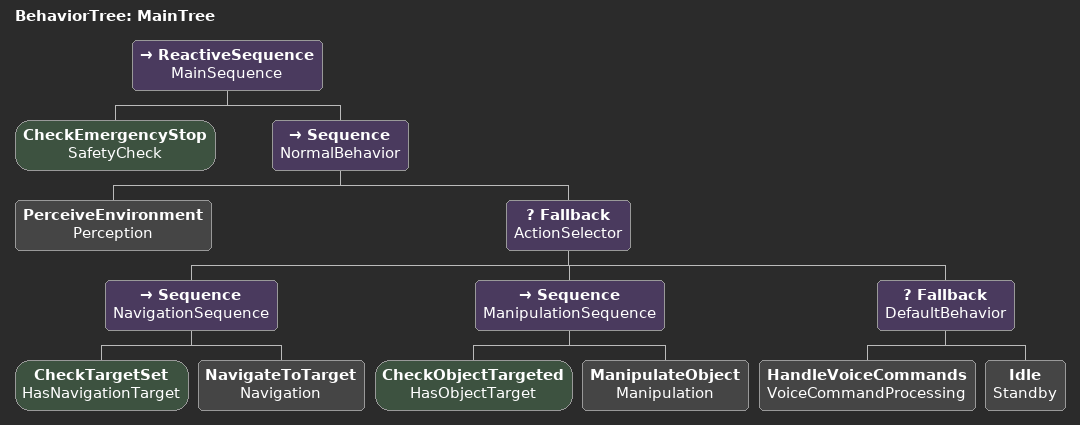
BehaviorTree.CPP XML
<!-- robot_behavior_tree.xml -->
<!-- Behavior tree for the robot following Physical AI constitution requirements -->

<root main_tree_to_execute="MainTree">
    <BehaviorTree ID="MainTree">
        <ReactiveSequence name="MainSequence">
            <!-- Always check for safety first -->
            <CheckEmergencyStop name="SafetyCheck"/>

            <!-- If not in emergency, proceed with normal behavior -->
            <Sequence name="NormalBehavior">
                <!-- Perception: Sense the environment -->
                <PerceiveEnvironment name="Perception"/>

                <!-- Decision: Determine next action based on goals and environment -->
                <Fallback name="ActionSelector">
                    <!-- Try navigation if target is set -->
                    <Sequence name="NavigationSequence">
                        <CheckTargetSet name="HasNavigationTarget"/>
                        <NavigateToTarget name="Navigation"/>
                    </Sequence>

                    <!-- Try manipulation if object is targeted -->
                    <Sequence name="ManipulationSequence">
                        <CheckObjectTargeted name="HasObjectTarget"/>
                        <ManipulateObject name="Manipulation"/>
                    </Sequence>

                    <!-- Default: Idle or communication -->
                    <Fallback name="DefaultBehavior">
                        <HandleVoiceCommands name="VoiceCommandProcessing"/>
                        <Idle name="Standby"/>
                    </Fallback>
                </Fallback>
            </Sequence>
        </ReactiveSequence>
    </BehaviorTree>

    <!-- Define custom nodes that would implement the Physical AI constitution -->
</root>
